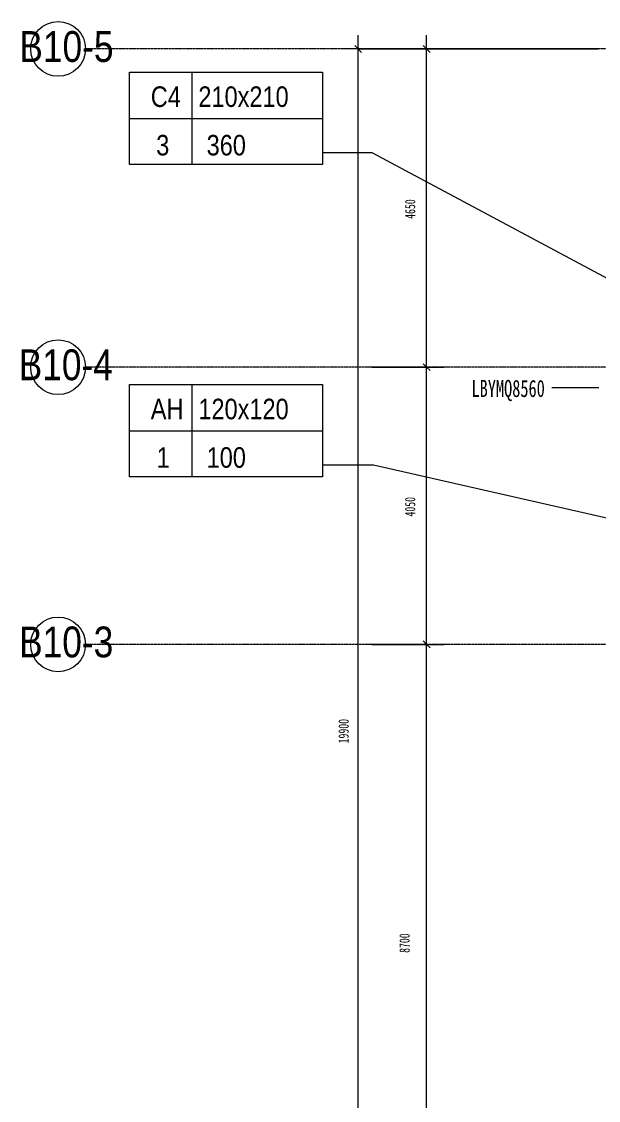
# Model space of a CAD drawing. Header units: millimetres. Extents: x 147619 to 200208, y -27981 to 8299.
# Drawn here: x 147619 to 156044, y -15363 to 400 of the extents above; entities that cross this region are included whole.
import ezdxf

# ---------------------------------------------------------------- set-up
doc = ezdxf.new("R2010")
doc.units = ezdxf.units.MM
doc.linetypes.add('轴网线', pattern=[22.24, 12.7, -3.18, 3.18, -3.18])
for name, color, linetype, lineweight in [('0-1', 7, 'Continuous', 5), ('A-ANNO-DIMS-100', 7, 'Continuous', 5), ('M-HVAC-CDFF-IDEN', 7, 'Continuous', 5)]:
    doc.layers.add(name, color=color, linetype=linetype, lineweight=lineweight)
for name, color, linetype, lineweight, true_color in [('0-2', 7, 'Continuous', 5, 0x515151), ('A-ANNO-DIMS-1', 7, 'Continuous', 5, 0x5151ff), ('A-WALL-IDEN-1', 7, 'Continuous', 5, 0x5151ff), ('A-WALL-IDEN-2', 7, 'Continuous', 5, 0x515151), ('M-HVAC-CDFF-IDEN-1', 3, 'Continuous', 5, 0x00ff00), ('S-GRID-1', 7, '轴网线', 5, 0x5151ff), ('S-GRID-IDEN-1', 7, 'Continuous', 5, 0x515151), ('S-GRID-IDEN-2', 7, 'Continuous', 5, 0x5151ff)]:
    doc.layers.add(name, color=color, linetype=linetype, lineweight=lineweight, true_color=true_color)
doc.styles.add('TJ_FangSong_Narrow', font='', dxfattribs={"height": 450})
doc.styles.add('TJ_FangSong_Narrow_1', font='', dxfattribs={"height": 300})
doc.styles.add('仿宋_1', font='', dxfattribs={"width": 0.7, "height": 150})
doc.styles.add('仿宋_4', font='', dxfattribs={"width": 0.7, "height": 250})
doc.styles.get('TJ_FangSong_Narrow').set_extended_font_data('TJ_FangSong_Narrow')
doc.styles.get('TJ_FangSong_Narrow_1').set_extended_font_data('TJ_FangSong_Narrow')
doc.styles.get('仿宋_1').set_extended_font_data('FangSong')
doc.styles.get('仿宋_4').set_extended_font_data('FangSong')
doc.dimstyles.new('对角线_-_1_5mm_仿宋', dxfattribs={"dimscale": 304.8, "dimtxt": 193.128667, "dimasz": 0.328084, "dimexe": 0.82021, "dimexo": 0.0625, "dimgap": 0.065617, "dimtad": 1, "dimdec": 0, "dimdsep": 46, "dimtxsty": '仿宋_1', "dimblk1": 'OBLIQUE', "dimblk2": 'OBLIQUE', "dimsah": 1, "dimcen": 0.09, "dimdle": 0.656168, "dimazin": 0, "dimtfac": 1, "dimtdec": 4, "dimtix": 1, "dimtmove": 2, "dimatfit": 3, "dimfxl": 2.624672, "dimfxlon": 1, "dimtvp": 1, "dimtolj": 1, "dimtzin": 0, "dimarcsym": 2})

# ---------------------------------------------------------------- blocks, each defined once
blk = doc.blocks.new('DIMBLOCK6-10-003 三层空调通风平面图')
at = {"layer": 'A-ANNO-DIMS-100', "color": 173, "true_color": 0x5151ff, "transparency": 16777216}
for p, q in [((153534, -8700), (153484, -8650)), ((152734, -8700), (153784, -8700)), ((153534, -8700), (152734, -8700)), ((153534, -17400), (153534, -8700)), ((153534, -8700), (153584, -8750)), ((152734, -17400), (153784, -17400)), ((153534, -17400), (152734, -17400)), ((153534, -17400), (153484, -17350)), ((153534, -17400), (153584, -17450))]:
    blk.add_line(p, q, dxfattribs=at)
at = {"layer": 'A-ANNO-DIMS-100', "color": 0, "transparency": 16777216, "insert": (153137, -13207), "char_height": 150, "width": 377.27, "attachment_point": 1, "rotation": 90, "line_spacing_factor": 0.898273, "style": '仿宋_1'}
blk.add_mtext('8700', dxfattribs=at)
blk = doc.blocks.new('_Oblique')
at = {"color": 0, "linetype": 'ByBlock', "lineweight": -2}
blk.add_line((-0.5, -0.5), (0.5, 0.5), dxfattribs=at)
blk = doc.blocks.new('DIMBLOCK7-10-003 三层空调通风平面图')
at = {"layer": 'A-ANNO-DIMS-100', "color": 173, "true_color": 0x5151ff, "transparency": 16777216}
for p, q in [((152734, -4650), (153784, -4650)), ((153534, -4650), (152734, -4650)), ((153534, -4650), (153484, -4600)), ((153534, -8700), (153534, -4650)), ((153534, -4650), (153584, -4700)), ((153534, -8700), (153484, -8650)), ((152734, -8700), (153784, -8700)), ((153534, -8700), (152734, -8700)), ((153534, -8700), (153584, -8750))]:
    blk.add_line(p, q, dxfattribs=at)
at = {"layer": 'A-ANNO-DIMS-100', "color": 0, "transparency": 16777216, "insert": (153218, -6832), "char_height": 150, "width": 377.27, "attachment_point": 1, "rotation": 90, "line_spacing_factor": 0.898273, "style": '仿宋_1'}
blk.add_mtext('4050', dxfattribs=at)
blk = doc.blocks.new('DIMBLOCK8-10-003 三层空调通风平面图')
at = {"layer": 'A-ANNO-DIMS-100', "color": 173, "true_color": 0x5151ff, "transparency": 16777216}
for p, q in [((153534, -4650), (153534, 200)), ((153534, 0), (153484, 50)), ((156038, 0), (153284, 0)), ((153534, 0), (153584, -50)), ((153534, 0), (156038, 0)), ((152734, -4650), (153784, -4650)), ((153534, -4650), (152734, -4650)), ((153534, -4650), (153484, -4600)), ((153534, -4650), (153584, -4700))]:
    blk.add_line(p, q, dxfattribs=at)
at = {"layer": 'A-ANNO-DIMS-100', "color": 0, "transparency": 16777216, "insert": (153218, -2482), "char_height": 150, "width": 377.27, "attachment_point": 1, "rotation": 90, "line_spacing_factor": 0.898273, "style": '仿宋_1'}
blk.add_mtext('4650', dxfattribs=at)
blk = doc.blocks.new('DIMBLOCK10-10-003 三层空调通风平面图')
at = {"layer": 'A-ANNO-DIMS-100', "color": 173, "true_color": 0x5151ff, "transparency": 16777216}
for p, q in [((152534, -20100), (152534, 200)), ((152534, 0), (152484, 50)), ((155931, 0), (152284, 0)), ((152534, 0), (152584, -50)), ((152534, 0), (155931, 0)), ((152534, -19900), (152484, -19850)), ((155655, -19900), (152284, -19900)), ((152534, -19900), (152584, -19950)), ((152534, -19900), (155655, -19900))]:
    blk.add_line(p, q, dxfattribs=at)
at = {"layer": 'A-ANNO-DIMS-100', "color": 0, "transparency": 16777216, "insert": (152247, -10146), "char_height": 150, "width": 471.59, "attachment_point": 1, "rotation": 90, "line_spacing_factor": 0.898273, "style": '仿宋_1'}
blk.add_mtext('19900', dxfattribs=at)
blk = doc.blocks.new('轴网 - R4_0-512320-10-003 三层空调通风平面图')
at = {"layer": 'S-GRID-IDEN-2'}
blk.add_circle((0, 0), 4, dxfattribs=at)
blk = doc.blocks.new('TJ_风口标注-样式二3mm_风量是文字_ - 标准-2906964-10-003 三层空调通风平面图')
at = {"layer": 'M-HVAC-CDFF-IDEN'}
for p, q in [((-5.4, -9.21), (-5.4, 4.29)), ((-5.4, 4.29), (22.78, 4.29)), ((22.78, 4.29), (22.78, -9.21)), ((22.78, -9.21), (-5.4, -9.21))]:
    blk.add_line(p, q, dxfattribs=at)
at = {"layer": 'M-HVAC-CDFF-IDEN-1'}
for p, q in [((3.73, -9.21), (3.73, 4.29)), ((-5.4, -2.46), (22.78, -2.46))]:
    blk.add_line(p, q, dxfattribs=at)
blk = doc.blocks.new('TJ_风口标注-样式二3mm - 标准-2636378-10-003 三层空调通风平面图')
at = {"layer": 'M-HVAC-CDFF-IDEN'}
for p, q in [((-5.4, -9.21), (-5.4, 4.29)), ((-5.4, 4.29), (22.78, 4.29)), ((22.78, 4.29), (22.78, -9.21)), ((22.78, -9.21), (-5.4, -9.21))]:
    blk.add_line(p, q, dxfattribs=at)
at = {"layer": 'M-HVAC-CDFF-IDEN-1'}
for p, q in [((3.73, -9.21), (3.73, 4.29)), ((-5.4, -2.46), (22.78, -2.46))]:
    blk.add_line(p, q, dxfattribs=at)
blk = doc.blocks.new('YXQH_AR_B9-20_rvt-1-10-003 三层空调通风平面图')
at = {"layer": 'A-WALL-IDEN-1'}
blk.add_line((156050, -4952.7), (155361.6, -4952.7), dxfattribs=at)
at = {"layer": 'S-GRID-1'}
for p, q in [((199020.5, 0), (148552.6, 0)), ((199020.5, -4650), (148552.6, -4650)), ((199020.5, -8700), (148552.6, -8700))]:
    blk.add_line(p, q, dxfattribs=at)
at = {"layer": '0-2', "xscale": 99.99999999999993, "yscale": 99.99999999999993, "zscale": 99.99999999999993, "rotation": 89.99999999999984}
for p in [(148152.6, 0), (148152.6, -4650), (148152.6, -8700)]:
    blk.add_blockref('轴网 - R4_0-512320-10-003 三层空调通风平面图', p, dxfattribs=at)
at = {"layer": 'A-WALL-IDEN-2', "insert": (154189.8, -4835.1), "char_height": 250, "width": 1414.177, "attachment_point": 1, "style": '仿宋_4'}
blk.add_mtext('LBYMQ8560', dxfattribs=at)
at = {"layer": 'S-GRID-IDEN-1', "char_height": 450, "attachment_point": 1, "style": 'TJ_FangSong_Narrow'}
for s, insert, width in [('B10-5', (147586.2, 260.6), 1362.869), ('B10-4', (147576.2, -4389.4), 1386.919), ('B10-3', (147582.7, -8439.4), 1370.886)]:
    blk.add_mtext(s, dxfattribs=dict(at, insert=insert, width=width))
at = {"layer": 'A-ANNO-DIMS-1'}
for base, p1, p2, override, picture, middle in [((152534.4, 0), (155655.1, -19900), (155930.8, 0), {"dimpost": '<>', "dimfxl": 19901.908767}, 'DIMBLOCK10-10-003 三层空调通风平面图', (152347.2, -9910.7)), ((153534.4, 0), (152734.4, -4650), (156037.6, 0), {"dimpost": '<>', "dimfxl": 5703.827112}, 'DIMBLOCK8-10-003 三层空调通风平面图', (153318.4, -2293.6)), ((153534.4, -4650), (152734.4, -8700), (152734.4, -4650), {"dimpost": '<>', "dimfxl": 4050}, 'DIMBLOCK7-10-003 三层空调通风平面图', (153318.4, -6643.6)), ((153534.4, -8700), (152734.4, -17400), (152734.4, -8700), {"dimpost": '<>', "dimfxl": 8700}, 'DIMBLOCK6-10-003 三层空调通风平面图', (153237.2, -13018.6))]:
    dim = blk.add_linear_dim(base=base, p1=p1, p2=p2, angle=90, dimstyle='对角线_-_1_5mm_仿宋', override=override, dxfattribs=at)
    dim.commit()
    dim.dimension.update_dxf_attribs({"geometry": picture, "text_midpoint": middle, "dimtype": 160, "text_rotation": 90})

msp = doc.modelspace()

# ---------------------------------------------------------------- linework, layer by layer
at = {"layer": 'M-HVAC-CDFF-IDEN'}
for p, q in [((152737.2, -1516.1), (152014.5, -1516.1)), ((158587.7, -4650), (152737.2, -1516.1)), ((152758.3, -6079.6), (152014.5, -6079.6)), ((167846.7, -9515.2), (152758.3, -6079.6))]:
    msp.add_line(p, q, dxfattribs=at)

# ---------------------------------------------------------------- block references
at = {"layer": '0-1'}
msp.add_blockref('YXQH_AR_B9-20_rvt-1-10-003 三层空调通风平面图', (0, 0), dxfattribs=at)
at = {"layer": 'M-HVAC-CDFF-IDEN', "xscale": 99.99999999999993, "yscale": 99.99999999999993, "zscale": 99.99999999999993}
for name, p in [('TJ_风口标注-样式二3mm_风量是文字_ - 标准-2906964-10-003 三层空调通风平面图', (149736.2, -767.7)), ('TJ_风口标注-样式二3mm - 标准-2636378-10-003 三层空调通风平面图', (149736.2, -5331.2))]:
    msp.add_blockref(name, p, dxfattribs=at)

# ---------------------------------------------------------------- texts
at = {"layer": 'M-HVAC-CDFF-IDEN-1', "char_height": 300, "attachment_point": 1, "style": 'TJ_FangSong_Narrow_1'}
for s, insert, width in [('C4', (149505.6, -547.1), 376.793), ('210x210', (150200.9, -547.1), 1218.565), ('\\fTJ_FangSong_Narrow|b0|i0|c134|p2|;3', (149585.1, -1255.7), 184.388), ('360', (150321.5, -1255.7), 537.131), ('AH', (149505.6, -5110.6), 376.793), ('120x120', (150200.9, -5110.6), 1218.565), ('\\fTJ_FangSong_Narrow|b0|i0|c134|p2|;1', (149591.6, -5819.2), 168.354), ('100', (150321.5, -5819.2), 521.097)]:
    msp.add_mtext(s, dxfattribs=dict(at, insert=insert, width=width))

doc.saveas('drawing.dxf')
